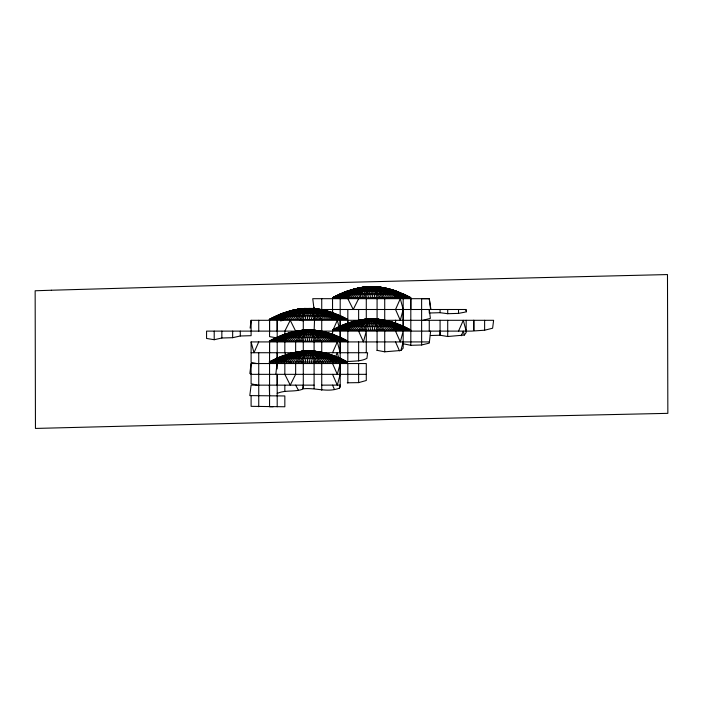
<?xml version="1.0" encoding="UTF-8"?>
<svg xmlns="http://www.w3.org/2000/svg" width="703" height="703" viewBox="0 0 703 703"><rect width="100%" height="100%" fill="white"/><g stroke="black" fill="none" stroke-linecap="round" stroke-linejoin="round"><path stroke-width="1.05" d="M300.014 331.113L206.568 331.113L206.568 338.451L214.204 339.716L221.849 338.002L221.849 331.113M221.849 338.002L232.658 337.695L232.658 331.113M269.557 395.956L269.302 385.147M269.557 352.73L269.557 341.922L269.557 406.765L273.142 406.765M277.193 385.147L277.193 374.339L277.193 406.765M277.193 352.721L277.193 359.215L277.193 341.922M277.193 331.113L277.193 320.304L277.193 337.932M303.292 363.539L303.292 361.377L303.283 388.821C315.322 387.45 327.598 392.915 339.391 388.144L340.182 387.256L340.19 361.201M332.545 331.113L332.545 335.436L332.545 331.113L337.317 320.304L339.136 327.185M332.545 298.687L332.545 312.738L332.545 309.496M347.827 320.304L347.827 323.547L347.827 309.496M403.179 298.687L403.179 326.79L403.179 309.496L400.306 298.687L395.534 309.496L400.306 320.304L403.171 309.496M410.816 309.496L410.824 298.687L410.816 345.314L421.624 344.98L429.269 343.134L430.623 331.113M440.078 331.113L440.069 335.234L447.714 336.509L464.349 335.067L466.168 332.554L466.168 320.304M340.19 363.688L339.663 361.57M307.299 319.47L308.283 308.485M307.431 341.131L308.415 330.146M307.316 362.089L308.301 351.105M370.622 297.738L371.597 286.754M370.551 330.094L371.536 319.1M250.127 328.125L251.103 320.304L358.635 320.304L358.635 309.496M347.256 382.801L358.635 382.625L366.281 380.499L366.281 363.539L251.103 363.539L249.855 373.539L250.962 373.864M275.848 374.339L277.193 361.377L277.193 368.934M340.19 363.328C348.802 359.857 358.556 362.739 366.922 358.381L367.625 352.73L321.737 352.73L321.737 341.922M303.292 385.147L302.624 389.225C294.425 392.274 285.277 389.717 277.202 393.416M305.137 319.47L307.018 310.682L308.081 308.485M305.269 341.131L307.149 332.343L308.213 330.146M305.155 362.089L307.035 353.301L308.099 351.105M368.46 297.738L370.332 288.951L371.395 286.754M368.39 330.094L370.27 321.297L371.333 319.1M314.61 318.336L314.092 331.113M339.391 388.144L340.19 385.077L321.737 385.147M377.08 350.34L384.726 351.816L400.903 350.472L403.179 341.922M272.298 319.47C282.096 313.52 293.089 309.215 304.619 308.485C292.105 309.171 280.312 313.907 269.24 319.47C288.388 308.432 312.158 304.698 333.09 312.879L283.678 312.879L269.24 319.47L302.975 319.47L306.139 310.682L307.879 308.485M272.43 341.131C282.228 335.182 293.221 330.867 304.751 330.146C292.246 330.823 280.444 335.559 269.372 341.131C288.511 330.094 312.299 326.333 333.222 334.54L283.81 334.54L269.372 341.131L303.107 341.131L306.271 332.343L308.011 330.146M272.316 362.089C282.114 356.14 293.107 351.825 304.636 351.105C292.123 351.781 280.33 356.518 269.258 362.089C288.397 351.052 312.185 347.3 333.108 355.498L283.696 355.498L269.258 362.089L302.993 362.089L306.156 353.301L307.896 351.105M366.298 297.738L369.453 288.951L371.193 286.754M366.228 330.094L369.391 321.297L371.131 319.1M301.446 319.47L305.304 310.682L307.677 308.485M301.578 341.131L305.436 332.343L307.809 330.146M301.464 362.089L305.313 353.301L307.694 351.105M364.769 297.738L368.618 288.951L370.999 286.754M364.629 330.094L410.772 330.094C387.116 315.849 356.149 315.849 332.493 330.094L364.629 330.094L368.557 321.297L370.929 319.1M299.917 319.47L304.496 310.682L307.483 308.485M300.049 341.131L304.627 332.343L307.615 330.146M299.935 362.089L304.513 353.301L307.492 351.105M363.24 297.738L367.81 288.951L370.797 286.754M363.17 330.094L367.748 321.297L370.727 319.1M258.739 341.922L253.968 352.73L251.103 341.922L429.269 341.922M332.545 352.73L337.317 341.922L340.182 352.73L340.19 341.922L340.19 359.215M333.407 361.57L332.545 363.53L337.317 374.339L340.182 363.539L340.19 374.339L337.317 385.147L332.545 374.339M335.577 356.658L337.317 352.73L338.881 358.627M458.523 331.113L463.295 320.304L466.168 331.113M461.247 335.753L463.295 331.113L464.349 335.067M298.388 319.47C300.445 315.313 302.501 310.085 307.281 308.485M298.52 341.131C300.585 336.974 302.633 331.746 307.413 330.146M298.406 362.089C300.462 357.932 302.518 352.704 307.299 351.105M361.711 297.738C363.767 293.582 365.815 288.353 370.604 286.754M361.641 330.094C363.697 325.937 365.753 320.709 370.534 319.1M291.139 361.737L290.242 363.539L289.258 361.57M358.635 298.687L353.231 309.496L347.827 298.687M296.859 319.47C299.144 315.058 301.895 309.838 307.088 308.485L304.461 308.485M296.991 341.131C299.276 336.719 302.026 331.5 307.22 330.146L304.592 330.146M296.877 362.089C299.162 357.678 301.912 352.458 307.106 351.105L304.478 351.105M360.182 297.738C365.771 279.056 385.956 288.292 395.561 297.738M360.112 330.094C362.397 325.682 365.147 320.454 370.34 319.1M295.33 319.47C297.782 314.724 301.341 309.654 306.903 308.485M295.471 341.131C297.914 336.377 301.473 331.315 307.035 330.146M295.348 362.089C297.8 357.344 301.359 352.273 306.921 351.105M334.092 297.738C344.488 291.921 355.903 287.483 367.897 286.754C355.402 287.448 343.618 292.176 332.563 297.738C351.649 286.613 375.507 283.529 396.404 291.147L346.992 291.147L332.563 297.738L358.653 297.738C361.096 292.993 364.664 287.922 370.217 286.754M358.583 330.094C361.034 325.34 364.593 320.278 370.156 319.1M293.169 319.47C296.402 314.61 300.638 309.54 306.719 308.485M293.309 341.131C296.534 336.262 300.77 331.192 306.851 330.146M293.186 362.089C296.42 357.221 300.656 352.15 306.736 351.105M356.491 297.738C359.716 292.879 363.961 287.799 370.033 286.754M356.421 330.094C359.655 325.225 363.89 320.155 369.971 319.1M291.007 319.47C294.952 314.461 299.944 309.452 306.534 308.485M291.147 341.131C295.084 336.113 300.076 331.113 306.666 330.146M291.024 362.089C294.97 357.071 299.953 352.071 306.552 351.105M354.33 297.738C358.266 292.729 363.258 287.72 369.857 286.754M354.259 330.094C358.205 325.076 363.196 320.076 369.787 319.1M288.845 319.47C293.494 314.329 299.223 309.399 306.359 308.485M288.986 341.131C293.634 335.981 299.364 331.06 306.49 330.146M288.863 362.089C293.511 356.939 299.241 352.018 306.376 351.105M352.168 297.738C356.816 292.597 362.546 287.668 369.681 286.754M352.098 330.094C356.746 324.944 362.476 320.014 369.611 319.1M400.903 350.472L403.179 348.187L403.179 331.113L400.306 341.922L395.534 331.113M286.683 319.47C292.07 314.241 298.503 309.364 306.192 308.485M286.824 341.131C292.202 335.893 298.634 331.016 306.323 330.146M350.006 297.738C355.393 292.51 361.817 287.632 369.506 286.754M286.701 362.089C292.088 356.86 298.52 351.975 306.209 351.105M349.936 330.094C355.323 324.856 361.755 319.979 369.444 319.1M284.53 319.47C290.699 314.259 297.756 309.32 306.025 308.485M284.662 341.131C290.84 335.911 297.887 330.981 306.156 330.146M347.844 297.738C354.022 292.527 361.07 287.589 369.339 286.754M284.539 362.089C290.717 356.878 297.773 351.939 306.042 351.105M347.774 330.094C353.952 324.874 361.008 319.935 369.277 319.1M283.001 319.47C289.557 314.039 297.211 309.311 305.867 308.485M283.133 341.131C289.689 335.691 297.343 330.964 305.998 330.146M346.315 297.738C352.871 292.307 360.525 287.571 369.18 286.754M283.01 362.089C289.566 356.658 297.22 351.922 305.884 351.105M346.254 330.094C352.809 324.654 360.463 319.927 369.119 319.1M281.472 319.47C288.485 313.925 296.648 309.294 305.717 308.485M281.604 341.131C288.617 335.586 296.789 330.946 305.849 330.146M344.786 297.738C351.799 292.193 359.971 287.562 369.031 286.754M281.49 362.089C288.502 356.544 296.666 351.904 305.735 351.105M344.725 330.094C351.737 324.54 359.901 319.909 368.97 319.1M279.943 319.47C287.457 313.889 296.095 309.285 305.568 308.485M280.075 341.131C287.589 335.551 296.227 330.937 305.708 330.146M343.257 297.738C350.779 292.158 359.418 287.553 368.89 286.754M279.961 362.089C287.474 356.509 296.112 351.895 305.585 351.105M343.196 330.094C350.709 324.514 359.347 319.9 368.82 319.1M275.356 319.47C283.95 313.292 294.126 309.206 304.733 308.485C293.643 309.179 283.063 313.415 273.827 319.47M338.67 297.738C347.273 291.56 357.44 287.474 368.056 286.754C357.95 287.545 348.047 291.279 340.199 297.738C348.916 292.466 358.275 287.501 368.627 286.754M275.488 341.131C284.082 334.953 294.258 330.858 304.865 330.146C293.775 330.841 283.195 335.076 273.959 341.131M275.374 362.089C283.968 355.911 294.144 351.816 304.751 351.105C293.661 351.799 283.072 356.034 273.845 362.089M338.609 330.094C347.203 323.907 357.379 319.821 367.985 319.1C356.896 319.803 346.307 324.039 337.08 330.094M278.414 319.47C286.481 313.951 295.532 309.276 305.436 308.485M341.728 297.738C349.804 292.22 358.855 287.545 368.759 286.754M278.546 341.131C286.613 335.612 295.664 330.928 305.568 330.146M278.432 362.089C286.499 356.57 295.55 351.887 305.454 351.105M341.667 330.094C349.734 324.575 358.785 319.891 368.688 319.1M337.141 297.738C346.359 291.701 356.922 287.474 367.994 286.754C356.439 287.465 345.437 291.78 335.621 297.738M335.551 330.094C345.349 324.136 356.342 319.83 367.871 319.1C355.859 319.821 344.435 324.259 334.022 330.094M270.769 319.47C281.165 313.652 292.58 309.215 304.575 308.485M270.901 341.131C281.297 335.305 292.712 330.867 304.707 330.146M270.787 362.089C281.182 356.263 292.597 351.834 304.592 351.105M351.535 323.494L340.138 330.094C348.003 323.608 357.932 319.874 368.064 319.1M422.942 320.304L430.377 318.354L429.269 309.496L429.269 313.011L440.078 312.694L447.714 313.705L458.523 313.38L464.182 312.308L466.449 311.745L466.265 310.26L465.711 310.146M356.939 321.297L368.231 319.1C358.003 319.795 348.266 323.942 340.138 330.094C348.846 324.812 358.214 319.856 368.565 319.1M317.369 331.113L471.37 331.113L484.622 330.217L492.618 328.213L493.611 320.304L384.726 320.304L384.726 298.687M232.658 337.695L240.294 335.99L251.103 335.683L251.103 320.304M354.127 288.951L367.827 286.754M290.945 332.343C310.146 327.826 330.656 331.192 347.651 341.131L303.107 341.131M290.822 353.301C310.032 348.785 330.533 352.15 347.537 362.089L302.993 362.089M280.497 320.876L283.485 320.304M305.313 308.485C294.961 309.232 285.594 314.188 276.885 319.47C284.75 312.993 294.68 309.258 304.812 308.485M305.445 330.146C295.093 330.893 285.726 335.849 277.017 341.131C284.882 334.646 294.812 330.911 304.944 330.146M305.33 351.105C294.979 351.851 285.611 356.808 276.903 362.089C284.768 355.613 294.698 351.869 304.821 351.105M368.53 286.754L367.774 286.754L370.393 286.754C359.418 286.824 349.198 291.842 340.199 297.738C348.31 291.613 358.012 287.474 368.205 286.754M305.19 308.485C294.9 309.25 285.374 313.854 276.885 319.47C284.987 313.345 294.698 309.206 304.891 308.485M370.323 319.109C359.356 319.18 349.127 324.188 340.138 330.094C355.911 317.571 377.898 316.253 396.211 323.494M305.322 330.146C295.032 330.902 285.506 335.507 277.017 341.131C285.119 334.997 294.829 330.867 305.023 330.146M305.207 351.105C294.917 351.86 285.392 356.474 276.903 362.089C285.005 355.955 294.715 351.825 304.909 351.105M368.398 286.754C358.143 287.501 348.556 291.938 340.199 297.738C348.442 291.798 358.073 287.483 368.302 286.754M305.216 330.146C294.952 330.885 285.374 335.322 277.017 341.131C285.26 335.182 294.891 330.867 305.111 330.146M305.102 351.105C294.838 351.851 285.26 356.289 276.903 362.089C285.146 356.14 294.768 351.834 304.997 351.105M430.35 335.533L440.069 335.234L440.078 320.304M449.437 309.496L447.714 309.548L447.714 313.705M358.653 297.738L410.842 297.738C399.471 291.657 386.931 287.044 373.917 286.754C381.597 287.641 388.021 292.51 393.399 297.738M374.769 286.754C385.121 287.501 394.488 292.457 403.197 297.738C395.095 291.613 385.385 287.474 375.191 286.754C387.792 287.342 399.691 292.14 410.842 297.738L403.452 294.082M312.255 308.485C321.069 309.153 332.352 312.94 339.883 319.47L347.519 319.47C330.524 309.54 310.014 306.165 290.805 310.682L326.06 310.682M302.975 319.47L339.883 319.47C331.772 313.345 322.062 309.206 311.877 308.485M368.46 319.1C355.762 319.628 343.618 324.188 332.493 330.094C343.679 324.478 355.613 319.654 368.267 319.109M354.022 288.951L389.374 288.951M339.83 294.082L403.566 294.082M309.004 308.485L310.664 308.485M316.28 309.496L466.168 309.496L466.449 311.745M276.516 315.814L340.252 315.814M353.961 321.297L389.313 321.297M346.93 323.494L396.343 323.494M339.769 326.429L403.504 326.429M290.84 332.343L326.192 332.343M276.648 337.466L340.384 337.466M251.103 352.73L294.566 352.73M290.726 353.301L326.069 353.301M276.534 358.425L340.27 358.425M251.103 374.339L366.281 374.339M314.092 385.147L251.103 385.147L249.802 395.604L284.838 395.956L284.838 406.765L251.103 406.334L251.103 395.956M319.197 330.876L312.378 330.146C324.848 330.849 336.614 335.568 347.651 341.131L340.27 337.466M344.461 319.47C334.663 313.52 323.67 309.215 312.15 308.485C324.654 309.171 336.456 313.907 347.519 319.47L340.138 315.814M407.714 330.094C397.916 324.136 386.922 319.83 375.393 319.1C387.863 319.891 399.796 324.329 410.772 330.094L403.065 326.429M312.237 351.105C324.716 351.808 336.491 356.526 347.537 362.089L340.155 358.425M375.507 286.754C387.502 287.483 398.917 291.921 409.313 297.738M312.185 308.485C324.18 309.215 335.595 313.652 345.99 319.47M375.437 319.1C387.432 319.83 398.847 324.268 409.243 330.094M375.34 319.1C386.413 319.821 396.975 324.048 406.193 330.094M375.349 286.754C385.956 287.474 396.132 291.56 404.726 297.738M375.27 286.754C385.402 287.527 395.332 291.262 403.197 297.738C394.708 292.123 385.182 287.518 374.892 286.754M312.088 330.146C322.22 330.911 332.15 334.654 340.015 341.131C331.306 335.849 321.939 330.893 311.587 330.146M311.974 351.105C322.106 351.869 332.036 355.613 339.901 362.089C331.183 356.808 321.825 351.851 311.473 351.105M375.13 319.1C385.323 319.821 395.024 323.96 403.135 330.094C394.418 324.812 385.059 319.856 374.708 319.1M375.103 286.754L386.395 288.951M311.781 308.485C322.009 309.215 331.64 313.529 339.883 319.47C331.166 314.197 321.807 309.232 311.455 308.485M375.033 319.1L386.334 321.297M374.998 286.754C385.235 287.571 394.945 291.736 403.197 297.738L391.799 291.147M311.684 308.485C321.939 309.232 331.526 313.67 339.883 319.47C331.385 313.854 321.869 309.25 311.57 308.485M374.936 319.1C385.165 319.918 394.884 324.083 403.135 330.094C395.271 323.608 385.341 319.874 375.209 319.1C385.85 319.795 396.044 323.898 404.664 330.094M311.816 330.146C322.071 330.885 331.658 335.322 340.015 341.131C331.913 334.997 322.202 330.867 312.009 330.146L323.213 332.343M311.701 351.105C321.956 351.851 331.544 356.289 339.901 362.089C331.79 355.955 322.079 351.825 311.886 351.105C322.088 351.86 331.675 356.157 339.901 362.089C331.403 356.474 321.886 351.86 311.587 351.105M374.822 319.1C385.121 319.865 394.638 324.47 403.135 330.094L391.729 323.494M311.701 330.146C322 330.902 331.517 335.507 340.015 341.131L328.846 334.54M374.646 286.754C384.55 287.545 393.601 292.22 401.668 297.738M311.324 308.485C321.227 309.276 330.278 313.951 338.354 319.47M374.576 319.1C384.479 319.891 393.531 324.575 401.606 330.094M311.464 330.146C321.359 330.928 330.41 335.612 338.486 341.131M311.341 351.105C321.245 351.887 330.296 356.57 338.371 362.089M299.61 320.304L303.283 320.832M374.506 286.754C383.987 287.553 392.626 292.158 400.139 297.738M311.192 308.485C320.665 309.285 329.303 313.889 336.825 319.47M374.444 319.1C383.917 319.9 392.555 324.514 400.077 330.094M311.324 330.146C320.805 330.937 329.443 335.551 336.957 341.131M311.209 351.105C320.682 351.895 329.32 356.509 336.842 362.089M374.365 286.754C383.434 287.562 391.597 292.193 398.61 297.738M311.051 308.485C320.111 309.294 328.283 313.925 335.296 319.47M374.304 319.1C383.363 319.909 391.536 324.54 398.548 330.094M311.183 330.146C320.243 330.946 328.415 335.586 335.428 341.131M311.069 351.105C320.129 351.904 328.301 356.544 335.313 362.089M374.216 286.754C382.871 287.571 390.525 292.307 397.081 297.738M310.902 308.485C319.557 309.311 327.211 314.039 333.767 319.47M374.154 319.1C382.81 319.927 390.464 324.654 397.019 330.094M311.034 330.146C319.689 330.964 327.343 335.691 333.899 341.131M310.911 351.105C319.575 351.922 327.229 356.658 333.784 362.089M276.235 337.765L269.557 336.64L269.557 320.304L269.548 331.113M373.996 319.1C382.265 319.935 389.313 324.874 395.49 330.094M310.744 308.485C319.013 309.32 326.06 314.259 332.238 319.47M310.875 330.146C319.144 330.981 326.192 335.911 332.37 341.131M310.752 351.105C319.03 351.939 326.078 356.878 332.255 362.089M410.816 345.314L402.942 343.741M373.829 319.1C381.518 319.979 387.942 324.856 393.329 330.094M310.577 308.485C318.266 309.364 324.689 314.241 330.076 319.47M310.708 330.146C318.397 331.016 324.83 335.893 330.208 341.131M310.594 351.105C318.283 351.975 324.707 356.86 330.094 362.089M256.797 363.539L251.103 362.379L251.103 341.922M373.724 286.754C380.859 287.668 386.588 292.597 391.237 297.738M373.653 319.1C380.789 320.014 386.518 324.944 391.167 330.094M310.401 308.485C317.536 309.399 323.266 314.329 327.914 319.47M310.541 330.146C317.668 331.06 323.398 335.981 328.046 341.131M310.418 351.105C317.554 352.018 323.283 356.939 327.932 362.089M257.342 385.147L251.103 383.776L251.103 363.539M373.548 286.754C380.138 287.72 385.13 292.729 389.075 297.738M373.478 319.1C380.077 320.076 385.068 325.076 389.005 330.094M310.225 308.485C316.825 309.452 321.816 314.461 325.753 319.47M310.366 330.146C316.956 331.113 321.948 336.113 325.884 341.131M310.243 351.105C316.842 352.071 321.833 357.071 325.77 362.089M373.363 286.754C379.444 287.799 383.68 292.879 386.914 297.738M373.302 319.1C379.374 320.155 383.618 325.225 386.843 330.094M310.049 308.485C316.122 309.54 320.366 314.61 323.591 319.47M310.181 330.146C316.253 331.192 320.498 336.262 323.723 341.131M310.067 351.105C316.139 352.15 320.375 357.221 323.608 362.089M373.179 286.754C378.741 287.922 382.3 292.993 384.752 297.738M373.117 319.1C378.671 320.278 382.239 325.34 384.682 330.094M309.865 308.485C315.419 309.654 318.986 314.724 321.429 319.47M309.997 330.146C315.55 331.315 319.118 336.377 321.561 341.131M309.882 351.105C315.436 352.273 319.004 357.344 321.447 362.089M372.994 286.754C378.188 288.107 380.938 293.327 383.223 297.738M372.924 319.1C378.117 320.454 380.868 325.682 383.153 330.094M309.671 308.485C314.865 309.838 317.615 315.058 319.9 319.47M309.803 330.146C315.006 331.5 317.747 336.719 320.032 341.131M309.689 351.105C314.882 352.458 317.633 357.678 319.918 362.089M372.801 286.754C377.581 288.353 379.629 293.582 381.685 297.738M372.731 319.1C377.511 320.709 379.567 325.937 381.624 330.094M309.478 308.485C314.259 310.085 316.315 315.313 318.371 319.47M309.61 330.146C314.399 331.746 316.447 336.974 318.503 341.131M309.496 351.105C314.276 352.704 316.332 357.932 318.389 362.089M372.599 286.754L375.587 288.951L380.156 297.738M372.537 319.1L375.525 321.297L380.095 330.094M309.285 308.485L312.273 310.682L316.842 319.47M309.417 330.146L312.404 332.343L316.974 341.131M309.302 351.105L312.29 353.301L316.86 362.089M346.131 341.131C335.726 335.305 324.32 330.867 312.325 330.146C323.837 330.876 334.813 335.182 344.602 341.131M346.008 362.089C335.612 356.263 324.197 351.834 312.202 351.105C323.714 351.843 334.69 356.149 344.479 362.089M407.784 297.738C397.986 291.789 386.993 287.483 375.464 286.754C386.518 287.483 397.054 291.71 406.255 297.738M342.941 319.47C333.723 313.433 323.16 309.206 312.088 308.485C322.677 309.223 332.827 313.31 341.412 319.47M343.073 341.131C333.855 335.085 323.292 330.858 312.229 330.146C322.818 330.876 332.958 334.962 341.544 341.131M342.959 362.089C333.74 356.043 323.178 351.816 312.106 351.105C322.695 351.843 332.844 355.92 341.43 362.089M372.405 286.754L374.778 288.951L378.627 297.738M372.335 319.1L374.717 321.297L378.566 330.094M309.083 308.485L311.464 310.682L315.313 319.47M309.223 330.146L311.596 332.343L315.445 341.131M309.1 351.105L311.482 353.301L315.331 362.089M372.203 286.754L373.943 288.951L377.098 297.738M372.142 319.1L373.882 321.297L377.036 330.094M308.889 308.485L310.629 310.682L313.784 319.47M309.021 330.146L310.761 332.343L313.916 341.131M308.907 351.105L310.638 353.301L313.802 362.089M372.001 286.754L373.065 288.951L374.945 297.738M371.94 319.1L373.003 321.297L374.875 330.094M308.687 308.485L309.751 310.682L311.622 319.47M308.819 330.146L309.882 332.343L311.754 341.131M308.705 351.105L309.768 353.301L311.64 362.089M295.647 385.147L298.529 390.446M295.647 331.113L290.242 320.304L284.838 331.113L284.838 335.19M286.314 355.674L284.838 352.73L284.838 341.922M395.534 341.922L399.48 350.841M358.635 331.113L363.416 341.922L366.281 331.113L366.281 352.73M320.867 318.336L321.737 320.304L321.737 331.113M332.545 385.147L334.496 389.576M371.799 286.754L372.783 297.738M371.738 319.1L372.713 330.094M308.485 308.485L309.461 319.47M308.617 330.146L309.592 341.131M308.503 351.105L309.478 362.089M430.93 309.496L429.269 298.687L421.624 298.687L421.624 344.98M430.623 309.496L429.269 298.687L312.738 298.687L314.092 309.496L314.1 307.334M484.622 320.304L484.622 330.217M458.523 309.496L458.523 313.38M447.714 320.304L447.714 336.509M440.078 309.496L440.078 312.694M429.269 320.304L429.269 331.113M384.726 331.113L384.726 351.816M377.08 298.687L377.08 319.224M377.08 330.463L377.08 350.569M366.281 298.687L366.281 319.224M358.635 341.922L358.635 360.999M358.635 363.539L358.635 382.625M347.827 331.113L347.827 361.333M347.827 363.53L347.827 382.986M340.19 298.687L340.19 317.062M321.737 298.687L321.737 309.496M321.737 361.377L321.737 390.227M314.092 341.922L314.092 351.649M314.092 361.377L314.092 388.513M303.283 320.304L303.292 331.113M303.283 341.922L303.292 351.649M295.647 341.922L295.647 352.73M295.647 363.539L295.647 374.339L290.242 385.147L284.838 374.339L284.838 363.539M284.838 385.147L284.838 391.263M258.739 320.304L258.739 331.113M258.739 352.73L258.748 406.765M240.294 331.113L240.294 335.99M214.204 331.113L214.204 339.716M340.19 331.113L340.19 337.598L340.19 331.113M340.19 320.304L340.19 326.79L340.19 320.304M395.534 320.304L395.534 323.547L395.534 320.304M473.813 320.304L473.813 330.559L473.813 320.304M282.448 315.814L276.885 319.47C285.242 313.67 294.821 309.232 305.084 308.485L293.687 310.682L282.448 315.814M51.363 290.234L35.15 290.77L35.449 428.435L390.007 419.436L667.85 413.346L667.481 274.565L220.373 285.418L51.363 290.234"/></g></svg>
